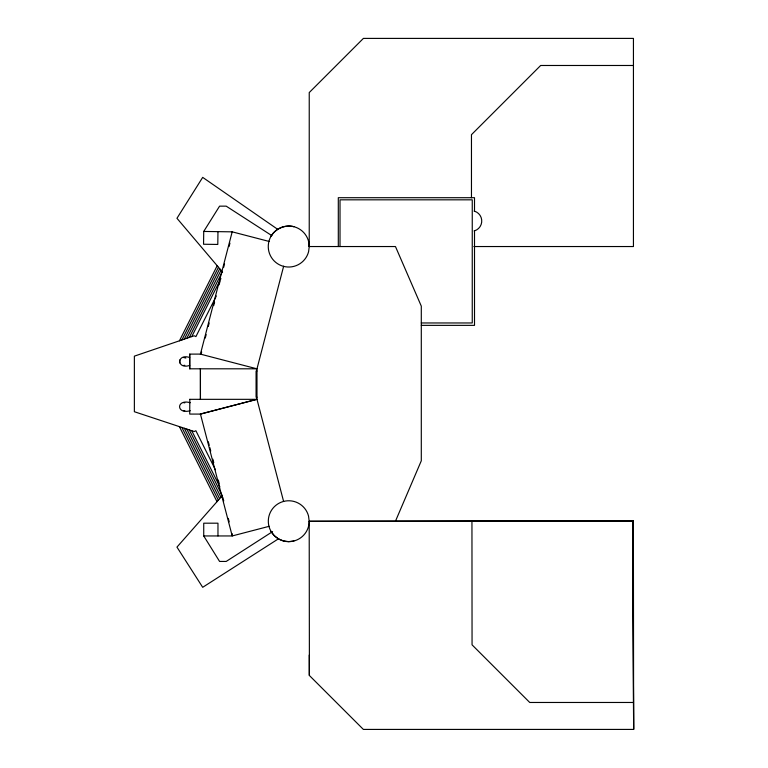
<?xml version="1.0" encoding="UTF-8"?>
<svg xmlns="http://www.w3.org/2000/svg" width="768" height="768" viewBox="0 0 768 768"><rect width="100%" height="100%" fill="white"/><g stroke="black" fill="none" stroke-linecap="round" stroke-linejoin="round"><path stroke-width="1.15" d="M179.674 362.909L179.722 359.942M271.872 235.642L226.195 206.15L219.581 206.15L203.731 231.446L203.549 244.243L217.795 244.445L217.968 231.648M232.234 231.648L200.419 354.096L189.658 354.115L189.677 368.813L200.438 368.803L200.438 399.331L200.419 368.803M201.053 354.269L201.658 351.946M205.267 338.054L206.17 334.579M208.272 326.477L209.174 323.002M213.686 305.635L214.589 302.17M219.101 284.803L220.013 281.328M223.622 267.437L224.525 263.962M229.037 246.595L229.939 243.12M283.613 501.475L256.982 399.331L256.982 368.803L283.661 266.15M395.462 521.203L421.296 460.79L421.296 306.134L395.462 246.538L309.235 246.538L309.235 92.563L363.398 38.4L633.437 38.4L633.437 246.538L473.866 246.538M179.424 340.81L217.181 265.728M181.891 339.974L218.467 267.245M184.33 339.139L219.734 268.733M186.816 338.294L221.021 270.259M189.293 337.45L222.317 271.786M191.75 336.614L220.944 278.573M216.336 295.968L195.907 336.614L194.227 335.77L134.371 356.15L134.371 411.725L194.227 431.539L195.878 430.714L215.424 469.757M270.922 236.419C275.443 228.566 285.13 224.467 293.914 226.694M222.528 495.408L176.957 547.104L202.694 587.309L278.41 538.838L283.334 540.912L288.614 541.651L293.914 540.989M272.611 531.59L226.195 561.437L219.581 561.437L203.731 535.949L203.731 523.19L217.968 523.19L217.968 535.949M474.134 230.947L476.611 229.92A10.291 10.291 0 0 0 476.611 212.102L474.134 211.066M200.323 414.077L256.867 399.331M189.83 399.331L189.715 414.077L200.438 414.077L256.982 399.331L189.715 399.331M269.136 526.32L232.214 535.949L203.731 535.949M189.667 357.504C176.534 353.117 176.554 369.84 189.677 365.424M183.686 365.434L184.81 365.299M190.224 402.701C176.054 398.659 176.054 414.749 190.224 410.707M183.667 410.707L184.8 410.563M256.867 368.803L200.304 354.096M633.504 702.47L529.738 702.47L472.061 644.842L471.946 521.165L633.379 520.79L309.197 521.347A20.438 20.438 0 0 1 279.994 539.674A20.438 20.438 0 0 1 275.722 505.459A20.438 20.438 0 0 1 308.534 516.048L309.197 521.347L309.408 675.514L363.37 729.418L633.629 729.418L632.688 520.704M633.437 65.482L540.662 65.482L471.466 134.678L471.466 197.75M421.296 322.963L472.253 322.963L472.253 199.824L340.013 199.824L340.013 246.538M421.296 325.363L474.509 325.363L474.509 230.794M200.323 368.803L256.982 368.803M256.982 371.011L256.08 371.011L256.08 397.19L256.982 397.19M632.688 520.79L471.946 521.078L633.379 521.078M309.178 521.203L632.688 520.992L633.629 729.418L633.379 520.79M203.731 231.446L232.186 231.84L269.126 241.44M183.677 357.514L185.856 358.042M183.667 402.71L184.8 402.845M277.738 229.354L202.694 177.37L176.957 218.294L222.566 272.074M278.41 538.838L274.205 535.565L270.979 531.312M191.75 430.723L219.859 486.816M189.293 429.907L222.259 495.706M186.816 429.082L220.944 497.203M184.33 428.266L219.619 498.71M181.891 427.459L218.323 500.179M179.424 426.643L217.008 501.667M208.31 441.763L209.222 445.248M209.827 447.571L210.739 451.056M212.851 459.178L213.763 462.662M218.304 480.067L219.206 483.552M222.835 497.482L223.747 500.957M228.288 518.371L229.19 521.846M200.438 414.077L232.214 535.949L232.214 533.722M308.515 241.085L309.235 246.25M189.773 354.115L189.792 368.813M474.509 211.229L474.509 197.702L338.304 197.702L338.304 246.538M309.408 654.902L309.408 675.456L309.408 654.902M309.254 246.384L308.592 251.693A20.506 20.506 0 0 1 275.693 262.339A20.506 20.506 0 0 1 279.946 228.029A20.506 20.506 0 0 1 309.254 246.384"/></g></svg>
